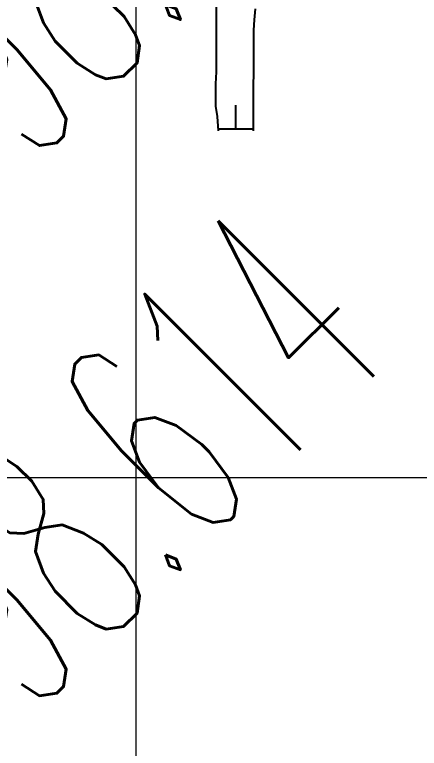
# Model space of a CAD drawing. Header units: millimetres. Extents: x 684983 to 685377, y 990360 to 990509.
# Drawn here: x 685053.574 to 685055.043, y 990443.054 to 990445.721 of the extents above; entities that cross this region are included whole.
import ezdxf

# ---------------------------------------------------------------- set-up
doc = ezdxf.new("R2010")
doc.units = ezdxf.units.MM
doc.layers.add('ANJILI', color=7, linetype='Continuous')
doc.layers.add('grid', color=8, linetype='Continuous', lineweight=9)
doc.layers.add('GRID LEVELS', color=7, linetype='Continuous', lineweight=13)
doc.styles.get("Standard").update_dxf_attribs({"font": 'RomanS'})

# ---------------------------------------------------------------- blocks, each defined once
blk = doc.blocks.new('seee')
at = {"color": 84}
for p, q in [((11589.77, -3111.28, 6505.24), (11589.79, -3091.54, 6505.24)), ((11599.88, -3094.69, 6505.24), (11599.65, -3097.61, 6505.24)), ((11599.65, -3097.61, 6505.24), (11599.43, -3100.3, 6505.24)), ((11599.43, -3100.3, 6505.24), (11599.4, -3126.1, 6505.24)), ((11589.54, -3114.42, 6505.24), (11589.77, -3111.28, 6505.24)), ((11589.54, -3120.25, 6505.24), (11589.54, -3114.42, 6505.24)), ((11589.98, -3122.95, 6505.24), (11589.54, -3120.25, 6505.24)), ((11594.82, -3126.19), (11594.82, -3119.97)), ((11590.3, -3126.75, 6505.24), (11589.98, -3122.95, 6505.24)), ((11590.25, -3126.19), (11599.39, -3126.19)), ((11599.4, -3126.1, 6505.24), (11599.34, -3126.75, 6505.24))]:
    blk.add_line(p, q, dxfattribs=at)

msp = doc.modelspace()

# ---------------------------------------------------------------- linework, layer by layer
at = {"layer": 'grid'}
for p, q in [((685054.0136, 990509.1548), (685054.0136, 990370.8996)), ((685085.1957, 990444.0381), (684982.7636, 990444.0381))]:
    msp.add_line(p, q, dxfattribs=at)

# ---------------------------------------------------------------- block references
at = {"layer": 'ANJILI', "xscale": 0.01386104931414437, "yscale": 0.01386104931414437, "zscale": 0.01386104931414437}
msp.add_blockref('seee', (684893.6606, 990488.6383, 98.652), dxfattribs=at)

# ---------------------------------------------------------------- texts
at = {"layer": 'GRID LEVELS', "width": 0.5}
for s, p in [('98.629', (685053.63, 990445.1578, 98.6295)), ('98.614', (685053.63, 990443.1578, 98.614))]:
    msp.add_text(s, height=0.8, rotation=45, dxfattribs=at).set_placement(p)

doc.saveas('drawing.dxf')
